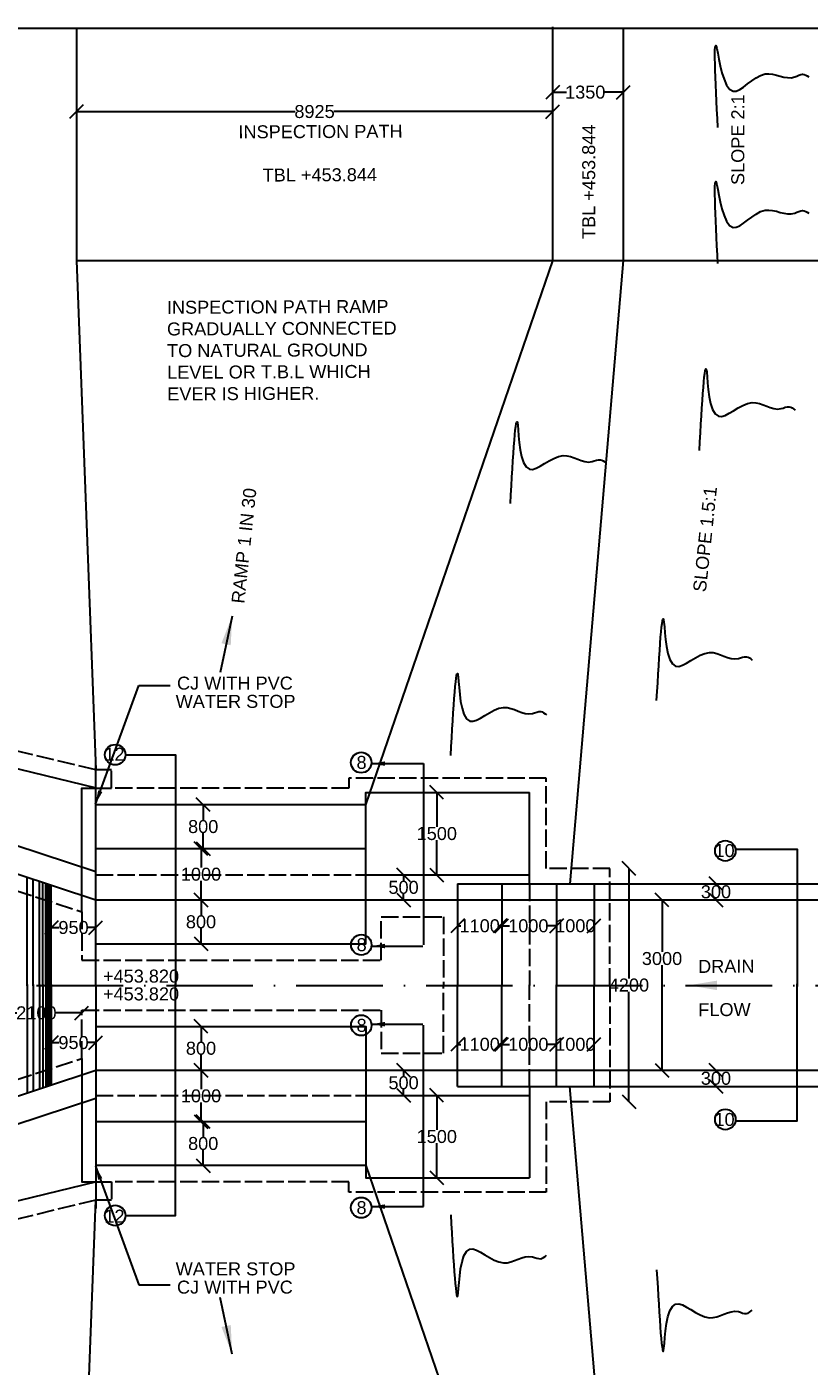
# Model space of a CAD drawing. Header units: millimetres. Extents: x 5124 to 7521686, y 2311 to 91894499.
# Drawn here: x 3762235 to 3767661, y 45937138 to 45946422 of the extents above; entities that cross this region are included whole.
import ezdxf

# ---------------------------------------------------------------- set-up
doc = ezdxf.new("R2010")
doc.units = ezdxf.units.MM
doc.header["$MEASUREMENT"] = 0
doc.linetypes.add('ACAD_ISO02W100', pattern=[15, 12, -3])
doc.linetypes.add('ACAD_ISO10W100', pattern=[18, 12, -3, 0, -3])
for name, color, linetype in [('DIMENSION', 7, 'Continuous'), ('DRAWING', 7, 'Continuous'), ('TEXT', 7, 'Continuous')]:
    doc.layers.add(name, color=color, linetype=linetype)
doc.styles.get("Standard").update_dxf_attribs({"font": 'arial.ttf', "height": 90})
doc.dimstyles.get("Standard").update_dxf_attribs({"dimtxt": 200, "dimasz": 110, "dimexe": 0.18, "dimexo": 0.0625, "dimgap": 0.09, "dimtad": 0, "dimtih": 1, "dimtoh": 1, "dimdec": 0, "dimzin": 0, "dimdsep": 46, "dimtxsty": 'Standard', "dimblk": 'OBLIQUE', "dimcen": 0.09, "dimse1": 1, "dimse2": 1, "dimadec": 0, "dimazin": 0, "dimtfac": 1, "dimtdec": 0, "dimtofl": 0, "dimtmove": 0, "dimatfit": 3, "dimfxl": 1, "dimtolj": 1, "dimtzin": 0, "dimarcsym": 0})

# ---------------------------------------------------------------- blocks, each defined once
blk = doc.blocks.new('_Oblique')
at = {"color": 0, "linetype": 'ByBlock', "lineweight": -2}
blk.add_line((-0.5, -0.5), (0.5, 0.5), dxfattribs=at)
blk = doc.blocks.new('*D152')
at = {"layer": 'Defpoints', "color": 0, "linetype": 'Continuous', "transparency": 16777216}
for p in [(3762404, 45940178), (3762713.5, 45940178), (3762713.5, 45940178)]:
    blk.add_point(p, dxfattribs=at)
at = {"layer": 'DIMENSION', "color": 0, "linetype": 'Continuous', "lineweight": -2, "transparency": 16777216}
for p, q in [((3762404, 45940178), (3762459.4, 45940178)), ((3762713.5, 45940178), (3762658.1, 45940178))]:
    blk.add_line(p, q, dxfattribs=at)
at = {"layer": 'DIMENSION', "color": 0, "linetype": 'Continuous', "lineweight": -2, "transparency": 16777216, "xscale": 95, "yscale": 95, "zscale": 95, "rotation": 180}
blk.add_blockref('_Oblique', (3762404, 45940178), dxfattribs=at)
at = {"layer": 'DIMENSION', "color": 0, "linetype": 'Continuous', "lineweight": -2, "transparency": 16777216, "xscale": 95, "yscale": 95, "zscale": 95}
blk.add_blockref('_Oblique', (3762713.5, 45940178), dxfattribs=at)
at = {"layer": 'DIMENSION', "color": 0, "linetype": 'Continuous', "transparency": 16777216, "insert": (3762558.8, 45940178), "char_height": 90, "attachment_point": 5}
blk.add_mtext('\\A1;950', dxfattribs=at)
blk = doc.blocks.new('*D153')
at = {"layer": 'Defpoints', "color": 0, "linetype": 'Continuous', "transparency": 16777216}
for p in [(3763458, 45941030), (3763458, 45940725.5), (3763458, 45940725.5)]:
    blk.add_point(p, dxfattribs=at)
at = {"layer": 'DIMENSION', "color": 0, "linetype": 'Continuous', "lineweight": -2, "transparency": 16777216}
for p, q in [((3763458, 45941030), (3763458, 45940923.8)), ((3763458, 45940725.5), (3763458, 45940831.7))]:
    blk.add_line(p, q, dxfattribs=at)
at = {"layer": 'DIMENSION', "color": 0, "linetype": 'Continuous', "lineweight": -2, "transparency": 16777216, "xscale": 95, "yscale": 95, "zscale": 95}
for p, rotation in [((3763458, 45941030), 90), ((3763458, 45940725.5), 270)]:
    blk.add_blockref('_Oblique', p, dxfattribs=dict(at, rotation=rotation))
at = {"layer": 'DIMENSION', "color": 0, "linetype": 'Continuous', "transparency": 16777216, "insert": (3763458, 45940877.8), "char_height": 90, "attachment_point": 5}
blk.add_mtext('\\A1;800', dxfattribs=at)
blk = doc.blocks.new('*D154')
at = {"layer": 'Defpoints', "color": 0, "linetype": 'Continuous', "transparency": 16777216}
for p in [(3763458, 45940725.5), (3763443, 45940369.5), (3763458, 45940369.5)]:
    blk.add_point(p, dxfattribs=at)
at = {"layer": 'DIMENSION', "color": 0, "linetype": 'Continuous', "lineweight": -2, "transparency": 16777216}
for p, q in [((3763443, 45940725.5), (3763443, 45940593.5)), ((3763443, 45940369.5), (3763443, 45940501.5))]:
    blk.add_line(p, q, dxfattribs=at)
at = {"layer": 'DIMENSION', "color": 0, "linetype": 'Continuous', "lineweight": -2, "transparency": 16777216, "xscale": 95, "yscale": 95, "zscale": 95}
for p, rotation in [((3763443, 45940725.5), 90), ((3763443, 45940369.5), 270)]:
    blk.add_blockref('_Oblique', p, dxfattribs=dict(at, rotation=rotation))
at = {"layer": 'DIMENSION', "color": 0, "linetype": 'Continuous', "transparency": 16777216, "insert": (3763443, 45940547.5), "char_height": 90, "attachment_point": 5}
blk.add_mtext('\\A1;1000', dxfattribs=at)
blk = doc.blocks.new('*D155')
at = {"layer": 'Defpoints', "color": 0, "linetype": 'Continuous', "transparency": 16777216}
for p in [(3763443, 45940369.5), (3763443, 45940065.5), (3763443, 45940065.5)]:
    blk.add_point(p, dxfattribs=at)
at = {"layer": 'DIMENSION', "color": 0, "linetype": 'Continuous', "lineweight": -2, "transparency": 16777216}
for p, q in [((3763443, 45940369.5), (3763443, 45940263.5)), ((3763443, 45940065.5), (3763443, 45940171.5))]:
    blk.add_line(p, q, dxfattribs=at)
at = {"layer": 'DIMENSION', "color": 0, "linetype": 'Continuous', "lineweight": -2, "transparency": 16777216, "xscale": 95, "yscale": 95, "zscale": 95}
for p, rotation in [((3763443, 45940369.5), 90), ((3763443, 45940065.5), 270)]:
    blk.add_blockref('_Oblique', p, dxfattribs=dict(at, rotation=rotation))
at = {"layer": 'DIMENSION', "color": 0, "linetype": 'Continuous', "transparency": 16777216, "insert": (3763443, 45940217.5), "char_height": 90, "attachment_point": 5}
blk.add_mtext('\\A1;800', dxfattribs=at)
blk = doc.blocks.new('*D156')
at = {"layer": 'Defpoints', "color": 0, "linetype": 'Continuous', "transparency": 16777216}
for p in [(3764847.5, 45940543.5), (3764847.5, 45940543.5), (3764847.5, 45940369.5)]:
    blk.add_point(p, dxfattribs=at)
at = {"layer": 'DIMENSION', "color": 0, "linetype": 'Continuous', "lineweight": -2, "transparency": 16777216}
for p, q in [((3764847.5, 45940543.5), (3764847.5, 45940502.5)), ((3764847.5, 45940369.5), (3764847.5, 45940410.5))]:
    blk.add_line(p, q, dxfattribs=at)
at = {"layer": 'DIMENSION', "color": 0, "linetype": 'Continuous', "lineweight": -2, "transparency": 16777216, "xscale": 95, "yscale": 95, "zscale": 95}
for p, rotation in [((3764847.5, 45940543.5), 90), ((3764847.5, 45940369.5), 270)]:
    blk.add_blockref('_Oblique', p, dxfattribs=dict(at, rotation=rotation))
at = {"layer": 'DIMENSION', "color": 0, "linetype": 'Continuous', "transparency": 16777216, "insert": (3764847.5, 45940456.5), "char_height": 90, "attachment_point": 5}
blk.add_mtext('\\A1;500', dxfattribs=at)
blk = doc.blocks.new('*D157')
at = {"layer": 'Defpoints', "color": 0, "linetype": 'Continuous', "transparency": 16777216}
for p in [(3765078, 45941115), (3765078, 45941115), (3765078, 45940543.5)]:
    blk.add_point(p, dxfattribs=at)
at = {"layer": 'DIMENSION', "color": 0, "linetype": 'Continuous', "lineweight": -2, "transparency": 16777216}
for p, q in [((3765078, 45941115), (3765078, 45940875.3)), ((3765078, 45940543.5), (3765078, 45940783.2))]:
    blk.add_line(p, q, dxfattribs=at)
at = {"layer": 'DIMENSION', "color": 0, "linetype": 'Continuous', "lineweight": -2, "transparency": 16777216, "xscale": 95, "yscale": 95, "zscale": 95}
for p, rotation in [((3765078, 45941115), 90), ((3765078, 45940543.5), 270)]:
    blk.add_blockref('_Oblique', p, dxfattribs=dict(at, rotation=rotation))
at = {"layer": 'DIMENSION', "color": 0, "linetype": 'Continuous', "transparency": 16777216, "insert": (3765078, 45940829.2), "char_height": 90, "attachment_point": 5}
blk.add_mtext('\\A1;1500', dxfattribs=at)
blk = doc.blocks.new('*D158')
at = {"layer": 'Defpoints', "color": 0, "linetype": 'Continuous', "transparency": 16777216}
for p in [(3765222.5, 45940190), (3765528.5, 45940190), (3765528.5, 45940190)]:
    blk.add_point(p, dxfattribs=at)
at = {"layer": 'DIMENSION', "color": 0, "linetype": 'Continuous', "lineweight": -2, "transparency": 16777216}
for p, q in [((3765222.5, 45940190), (3765245.4, 45940190)), ((3765528.5, 45940190), (3765505.6, 45940190))]:
    blk.add_line(p, q, dxfattribs=at)
at = {"layer": 'DIMENSION', "color": 0, "linetype": 'Continuous', "lineweight": -2, "transparency": 16777216, "xscale": 95, "yscale": 95, "zscale": 95, "rotation": 180}
blk.add_blockref('_Oblique', (3765222.5, 45940190), dxfattribs=at)
at = {"layer": 'DIMENSION', "color": 0, "linetype": 'Continuous', "lineweight": -2, "transparency": 16777216, "xscale": 95, "yscale": 95, "zscale": 95}
blk.add_blockref('_Oblique', (3765528.5, 45940190), dxfattribs=at)
at = {"layer": 'DIMENSION', "color": 0, "linetype": 'Continuous', "transparency": 16777216, "insert": (3765375.5, 45940190), "char_height": 90, "attachment_point": 5}
blk.add_mtext('\\A1;1100', dxfattribs=at)
blk = doc.blocks.new('*D159')
at = {"layer": 'Defpoints', "color": 0, "linetype": 'Continuous', "transparency": 16777216}
for p in [(3765517, 45940190), (3765908.5, 45940190), (3765908.5, 45940190)]:
    blk.add_point(p, dxfattribs=at)
at = {"layer": 'DIMENSION', "color": 0, "linetype": 'Continuous', "lineweight": -2, "transparency": 16777216}
for p, q in [((3765517, 45940190), (3765582.7, 45940190)), ((3765908.5, 45940190), (3765842.9, 45940190))]:
    blk.add_line(p, q, dxfattribs=at)
at = {"layer": 'DIMENSION', "color": 0, "linetype": 'Continuous', "lineweight": -2, "transparency": 16777216, "xscale": 95, "yscale": 95, "zscale": 95, "rotation": 180}
blk.add_blockref('_Oblique', (3765517, 45940190), dxfattribs=at)
at = {"layer": 'DIMENSION', "color": 0, "linetype": 'Continuous', "lineweight": -2, "transparency": 16777216, "xscale": 95, "yscale": 95, "zscale": 95}
blk.add_blockref('_Oblique', (3765908.5, 45940190), dxfattribs=at)
at = {"layer": 'DIMENSION', "color": 0, "linetype": 'Continuous', "transparency": 16777216, "insert": (3765712.8, 45940190), "char_height": 90, "attachment_point": 5}
blk.add_mtext('\\A1;1000', dxfattribs=at)
blk = doc.blocks.new('*D160')
at = {"layer": 'Defpoints', "color": 0, "linetype": 'Continuous', "transparency": 16777216}
for p in [(3765908.5, 45940190), (3766169, 45940190), (3766169, 45940190)]:
    blk.add_point(p, dxfattribs=at)
at = {"layer": 'DIMENSION', "color": 0, "linetype": 'Continuous', "lineweight": -2, "transparency": 16777216}
for p, q in [((3765908.5, 45940190), (3765908.7, 45940190)), ((3766169, 45940190), (3766168.8, 45940190))]:
    blk.add_line(p, q, dxfattribs=at)
at = {"layer": 'DIMENSION', "color": 0, "linetype": 'Continuous', "lineweight": -2, "transparency": 16777216, "xscale": 95, "yscale": 95, "zscale": 95, "rotation": 180}
blk.add_blockref('_Oblique', (3765908.5, 45940190), dxfattribs=at)
at = {"layer": 'DIMENSION', "color": 0, "linetype": 'Continuous', "lineweight": -2, "transparency": 16777216, "xscale": 95, "yscale": 95, "zscale": 95}
blk.add_blockref('_Oblique', (3766169, 45940190), dxfattribs=at)
at = {"layer": 'DIMENSION', "color": 0, "linetype": 'Continuous', "transparency": 16777216, "insert": (3766038.8, 45940190), "char_height": 90, "attachment_point": 5}
blk.add_mtext('\\A1;1000', dxfattribs=at)
blk = doc.blocks.new('*D161')
at = {"layer": 'Defpoints', "color": 0, "linetype": 'Continuous', "transparency": 16777216}
for p in [(3767014, 45940481.5), (3767014, 45940481.5), (3767014, 45940369.5)]:
    blk.add_point(p, dxfattribs=at)
at = {"layer": 'DIMENSION', "color": 0, "linetype": 'Continuous', "lineweight": -2, "transparency": 16777216}
for p, q in [((3767014, 45940481.5), (3767014, 45940471.5)), ((3767014, 45940369.5), (3767014, 45940379.5))]:
    blk.add_line(p, q, dxfattribs=at)
at = {"layer": 'DIMENSION', "color": 0, "linetype": 'Continuous', "lineweight": -2, "transparency": 16777216, "xscale": 95, "yscale": 95, "zscale": 95}
for p, rotation in [((3767014, 45940481.5), 90), ((3767014, 45940369.5), 270)]:
    blk.add_blockref('_Oblique', p, dxfattribs=dict(at, rotation=rotation))
at = {"layer": 'DIMENSION', "color": 0, "linetype": 'Continuous', "transparency": 16777216, "insert": (3767014, 45940425.5), "char_height": 90, "attachment_point": 5}
blk.add_mtext('\\A1;300', dxfattribs=at)
blk = doc.blocks.new('*D162')
at = {"layer": 'Defpoints', "color": 0, "linetype": 'Continuous', "transparency": 16777216}
for p in [(3762578.5, 45945834), (3765882, 45945834), (3765882, 45945834)]:
    blk.add_point(p, dxfattribs=at)
at = {"layer": 'DIMENSION', "color": 0, "linetype": 'Continuous', "lineweight": -2, "transparency": 16777216}
for p, q in [((3762578.5, 45945834), (3764095.4, 45945834)), ((3765882, 45945834), (3764365.1, 45945834))]:
    blk.add_line(p, q, dxfattribs=at)
at = {"layer": 'DIMENSION', "color": 0, "linetype": 'Continuous', "lineweight": -2, "transparency": 16777216, "xscale": 95, "yscale": 95, "zscale": 95, "rotation": 180}
blk.add_blockref('_Oblique', (3762578.5, 45945834), dxfattribs=at)
at = {"layer": 'DIMENSION', "color": 0, "linetype": 'Continuous', "lineweight": -2, "transparency": 16777216, "xscale": 95, "yscale": 95, "zscale": 95}
blk.add_blockref('_Oblique', (3765882, 45945834), dxfattribs=at)
at = {"layer": 'DIMENSION', "color": 0, "linetype": 'Continuous', "transparency": 16777216, "insert": (3764230.2, 45945834), "char_height": 90, "attachment_point": 5}
blk.add_mtext('\\A1;8925', dxfattribs=at)
blk = doc.blocks.new('*D163')
at = {"layer": 'Defpoints', "color": 0, "linetype": 'Continuous', "transparency": 16777216}
for p in [(3766371.5, 45945968.5), (3765882, 45945834), (3766371.5, 45945834)]:
    blk.add_point(p, dxfattribs=at)
at = {"layer": 'DIMENSION', "color": 0, "linetype": 'Continuous', "lineweight": -2, "transparency": 16777216}
for p, q in [((3765882, 45945968.5), (3765977.4, 45945968.5)), ((3766371.5, 45945968.5), (3766237.6, 45945968.5))]:
    blk.add_line(p, q, dxfattribs=at)
at = {"layer": 'DIMENSION', "color": 0, "linetype": 'Continuous', "lineweight": -2, "transparency": 16777216, "xscale": 95, "yscale": 95, "zscale": 95, "rotation": 180}
blk.add_blockref('_Oblique', (3765882, 45945968.5), dxfattribs=at)
at = {"layer": 'DIMENSION', "color": 0, "linetype": 'Continuous', "lineweight": -2, "transparency": 16777216, "xscale": 95, "yscale": 95, "zscale": 95}
blk.add_blockref('_Oblique', (3766371.5, 45945968.5), dxfattribs=at)
at = {"layer": 'DIMENSION', "color": 0, "linetype": 'Continuous', "transparency": 16777216, "insert": (3766107.5, 45945968.5), "char_height": 90, "attachment_point": 5}
blk.add_mtext('\\A1;1350', dxfattribs=at)
blk = doc.blocks.new('*D200')
at = {"layer": 'Defpoints', "color": 0, "linetype": 'Continuous', "transparency": 16777216}
for p in [(3762404, 45939380.5), (3762713.5, 45939380.5), (3762713.5, 45939380.5)]:
    blk.add_point(p, dxfattribs=at)
at = {"layer": 'DIMENSION', "color": 0, "linetype": 'Continuous', "lineweight": -2, "transparency": 16777216}
for p, q in [((3762404, 45939380.5), (3762459.4, 45939380.5)), ((3762713.5, 45939380.5), (3762658.1, 45939380.5))]:
    blk.add_line(p, q, dxfattribs=at)
at = {"layer": 'DIMENSION', "color": 0, "linetype": 'Continuous', "lineweight": -2, "transparency": 16777216, "xscale": 95, "yscale": 95, "zscale": 95, "rotation": 180}
blk.add_blockref('_Oblique', (3762404, 45939380.5), dxfattribs=at)
at = {"layer": 'DIMENSION', "color": 0, "linetype": 'Continuous', "lineweight": -2, "transparency": 16777216, "xscale": 95, "yscale": 95, "zscale": 95}
blk.add_blockref('_Oblique', (3762713.5, 45939380.5), dxfattribs=at)
at = {"layer": 'DIMENSION', "color": 0, "linetype": 'Continuous', "transparency": 16777216, "insert": (3762558.8, 45939380.5), "char_height": 90, "attachment_point": 5}
blk.add_mtext('\\A1;950', dxfattribs=at)
blk = doc.blocks.new('*D201')
at = {"layer": 'Defpoints', "color": 0, "linetype": 'Continuous', "transparency": 16777216}
for p in [(3763458, 45938833), (3763458, 45938833), (3763458, 45938528.5)]:
    blk.add_point(p, dxfattribs=at)
at = {"layer": 'DIMENSION', "color": 0, "linetype": 'Continuous', "lineweight": -2, "transparency": 16777216}
for p, q in [((3763458, 45938833), (3763458, 45938726.8)), ((3763458, 45938528.5), (3763458, 45938634.7))]:
    blk.add_line(p, q, dxfattribs=at)
at = {"layer": 'DIMENSION', "color": 0, "linetype": 'Continuous', "lineweight": -2, "transparency": 16777216, "xscale": 95, "yscale": 95, "zscale": 95}
for p, rotation in [((3763458, 45938833), 90), ((3763458, 45938528.5), 270)]:
    blk.add_blockref('_Oblique', p, dxfattribs=dict(at, rotation=rotation))
at = {"layer": 'DIMENSION', "color": 0, "linetype": 'Continuous', "transparency": 16777216, "insert": (3763458, 45938680.8), "char_height": 90, "attachment_point": 5}
blk.add_mtext('\\A1;800', dxfattribs=at)
blk = doc.blocks.new('*D202')
at = {"layer": 'Defpoints', "color": 0, "linetype": 'Continuous', "transparency": 16777216}
for p in [(3763443, 45939189), (3763458, 45939189), (3763458, 45938833)]:
    blk.add_point(p, dxfattribs=at)
at = {"layer": 'DIMENSION', "color": 0, "linetype": 'Continuous', "lineweight": -2, "transparency": 16777216}
for p, q in [((3763443, 45939189), (3763443, 45939057)), ((3763443, 45938833), (3763443, 45938965))]:
    blk.add_line(p, q, dxfattribs=at)
at = {"layer": 'DIMENSION', "color": 0, "linetype": 'Continuous', "lineweight": -2, "transparency": 16777216, "xscale": 95, "yscale": 95, "zscale": 95}
for p, rotation in [((3763443, 45939189), 90), ((3763443, 45938833), 270)]:
    blk.add_blockref('_Oblique', p, dxfattribs=dict(at, rotation=rotation))
at = {"layer": 'DIMENSION', "color": 0, "linetype": 'Continuous', "transparency": 16777216, "insert": (3763443, 45939011), "char_height": 90, "attachment_point": 5}
blk.add_mtext('\\A1;1000', dxfattribs=at)
blk = doc.blocks.new('*D203')
at = {"layer": 'Defpoints', "color": 0, "linetype": 'Continuous', "transparency": 16777216}
for p in [(3763443, 45939493), (3763443, 45939493), (3763443, 45939189)]:
    blk.add_point(p, dxfattribs=at)
at = {"layer": 'DIMENSION', "color": 0, "linetype": 'Continuous', "lineweight": -2, "transparency": 16777216}
for p, q in [((3763443, 45939493), (3763443, 45939387)), ((3763443, 45939189), (3763443, 45939295))]:
    blk.add_line(p, q, dxfattribs=at)
at = {"layer": 'DIMENSION', "color": 0, "linetype": 'Continuous', "lineweight": -2, "transparency": 16777216, "xscale": 95, "yscale": 95, "zscale": 95}
for p, rotation in [((3763443, 45939493), 90), ((3763443, 45939189), 270)]:
    blk.add_blockref('_Oblique', p, dxfattribs=dict(at, rotation=rotation))
at = {"layer": 'DIMENSION', "color": 0, "linetype": 'Continuous', "transparency": 16777216, "insert": (3763443, 45939341), "char_height": 90, "attachment_point": 5}
blk.add_mtext('\\A1;800', dxfattribs=at)
blk = doc.blocks.new('*D204')
at = {"layer": 'Defpoints', "color": 0, "linetype": 'Continuous', "transparency": 16777216}
for p in [(3764847.5, 45939189), (3764847.5, 45939015), (3764847.5, 45939015)]:
    blk.add_point(p, dxfattribs=at)
at = {"layer": 'DIMENSION', "color": 0, "linetype": 'Continuous', "lineweight": -2, "transparency": 16777216}
for p, q in [((3764847.5, 45939189), (3764847.5, 45939148)), ((3764847.5, 45939015), (3764847.5, 45939056))]:
    blk.add_line(p, q, dxfattribs=at)
at = {"layer": 'DIMENSION', "color": 0, "linetype": 'Continuous', "lineweight": -2, "transparency": 16777216, "xscale": 95, "yscale": 95, "zscale": 95}
for p, rotation in [((3764847.5, 45939189), 90), ((3764847.5, 45939015), 270)]:
    blk.add_blockref('_Oblique', p, dxfattribs=dict(at, rotation=rotation))
at = {"layer": 'DIMENSION', "color": 0, "linetype": 'Continuous', "transparency": 16777216, "insert": (3764847.5, 45939102), "char_height": 90, "attachment_point": 5}
blk.add_mtext('\\A1;500', dxfattribs=at)
blk = doc.blocks.new('*D205')
at = {"layer": 'Defpoints', "color": 0, "linetype": 'Continuous', "transparency": 16777216}
for p in [(3765078, 45939015), (3765078, 45938443.5), (3765078, 45938443.5)]:
    blk.add_point(p, dxfattribs=at)
at = {"layer": 'DIMENSION', "color": 0, "linetype": 'Continuous', "lineweight": -2, "transparency": 16777216}
for p, q in [((3765078, 45939015), (3765078, 45938775.3)), ((3765078, 45938443.5), (3765078, 45938683.2))]:
    blk.add_line(p, q, dxfattribs=at)
at = {"layer": 'DIMENSION', "color": 0, "linetype": 'Continuous', "lineweight": -2, "transparency": 16777216, "xscale": 95, "yscale": 95, "zscale": 95}
for p, rotation in [((3765078, 45939015), 90), ((3765078, 45938443.5), 270)]:
    blk.add_blockref('_Oblique', p, dxfattribs=dict(at, rotation=rotation))
at = {"layer": 'DIMENSION', "color": 0, "linetype": 'Continuous', "transparency": 16777216, "insert": (3765078, 45938729.2), "char_height": 90, "attachment_point": 5}
blk.add_mtext('\\A1;1500', dxfattribs=at)
blk = doc.blocks.new('*D206')
at = {"layer": 'Defpoints', "color": 0, "linetype": 'Continuous', "transparency": 16777216}
for p in [(3765222.5, 45939368.5), (3765528.5, 45939368.5), (3765528.5, 45939368.5)]:
    blk.add_point(p, dxfattribs=at)
at = {"layer": 'DIMENSION', "color": 0, "linetype": 'Continuous', "lineweight": -2, "transparency": 16777216}
for p, q in [((3765222.5, 45939368.5), (3765245.4, 45939368.5)), ((3765528.5, 45939368.5), (3765505.6, 45939368.5))]:
    blk.add_line(p, q, dxfattribs=at)
at = {"layer": 'DIMENSION', "color": 0, "linetype": 'Continuous', "lineweight": -2, "transparency": 16777216, "xscale": 95, "yscale": 95, "zscale": 95, "rotation": 180}
blk.add_blockref('_Oblique', (3765222.5, 45939368.5), dxfattribs=at)
at = {"layer": 'DIMENSION', "color": 0, "linetype": 'Continuous', "lineweight": -2, "transparency": 16777216, "xscale": 95, "yscale": 95, "zscale": 95}
blk.add_blockref('_Oblique', (3765528.5, 45939368.5), dxfattribs=at)
at = {"layer": 'DIMENSION', "color": 0, "linetype": 'Continuous', "transparency": 16777216, "insert": (3765375.5, 45939368.5), "char_height": 90, "attachment_point": 5}
blk.add_mtext('\\A1;1100', dxfattribs=at)
blk = doc.blocks.new('*D207')
at = {"layer": 'Defpoints', "color": 0, "linetype": 'Continuous', "transparency": 16777216}
for p in [(3765908.5, 45940190), (3765517, 45939368.5), (3765908.5, 45939368.5)]:
    blk.add_point(p, dxfattribs=at)
at = {"layer": 'DIMENSION', "color": 0, "linetype": 'Continuous', "lineweight": -2, "transparency": 16777216}
for p, q in [((3765517, 45939368.5), (3765582.7, 45939368.5)), ((3765908.5, 45939368.5), (3765842.9, 45939368.5))]:
    blk.add_line(p, q, dxfattribs=at)
at = {"layer": 'DIMENSION', "color": 0, "linetype": 'Continuous', "lineweight": -2, "transparency": 16777216, "xscale": 95, "yscale": 95, "zscale": 95, "rotation": 180}
blk.add_blockref('_Oblique', (3765517, 45939368.5), dxfattribs=at)
at = {"layer": 'DIMENSION', "color": 0, "linetype": 'Continuous', "lineweight": -2, "transparency": 16777216, "xscale": 95, "yscale": 95, "zscale": 95}
blk.add_blockref('_Oblique', (3765908.5, 45939368.5), dxfattribs=at)
at = {"layer": 'DIMENSION', "color": 0, "linetype": 'Continuous', "transparency": 16777216, "insert": (3765712.8, 45939368.5), "char_height": 90, "attachment_point": 5}
blk.add_mtext('\\A1;1000', dxfattribs=at)
blk = doc.blocks.new('*D208')
at = {"layer": 'Defpoints', "color": 0, "linetype": 'Continuous', "transparency": 16777216}
for p in [(3766169, 45940190), (3765908.5, 45939368.5), (3766169, 45939368.5)]:
    blk.add_point(p, dxfattribs=at)
at = {"layer": 'DIMENSION', "color": 0, "linetype": 'Continuous', "lineweight": -2, "transparency": 16777216}
for p, q in [((3765908.5, 45939368.5), (3765908.7, 45939368.5)), ((3766169, 45939368.5), (3766168.8, 45939368.5))]:
    blk.add_line(p, q, dxfattribs=at)
at = {"layer": 'DIMENSION', "color": 0, "linetype": 'Continuous', "lineweight": -2, "transparency": 16777216, "xscale": 95, "yscale": 95, "zscale": 95, "rotation": 180}
blk.add_blockref('_Oblique', (3765908.5, 45939368.5), dxfattribs=at)
at = {"layer": 'DIMENSION', "color": 0, "linetype": 'Continuous', "lineweight": -2, "transparency": 16777216, "xscale": 95, "yscale": 95, "zscale": 95}
blk.add_blockref('_Oblique', (3766169, 45939368.5), dxfattribs=at)
at = {"layer": 'DIMENSION', "color": 0, "linetype": 'Continuous', "transparency": 16777216, "insert": (3766038.8, 45939368.5), "char_height": 90, "attachment_point": 5}
blk.add_mtext('\\A1;1000', dxfattribs=at)
blk = doc.blocks.new('*D209')
at = {"layer": 'Defpoints', "color": 0, "linetype": 'Continuous', "transparency": 16777216}
for p in [(3767014, 45939189), (3767014, 45939077), (3767014, 45939077)]:
    blk.add_point(p, dxfattribs=at)
at = {"layer": 'DIMENSION', "color": 0, "linetype": 'Continuous', "lineweight": -2, "transparency": 16777216}
for p, q in [((3767014, 45939189), (3767014, 45939179)), ((3767014, 45939077), (3767014, 45939087))]:
    blk.add_line(p, q, dxfattribs=at)
at = {"layer": 'DIMENSION', "color": 0, "linetype": 'Continuous', "lineweight": -2, "transparency": 16777216, "xscale": 95, "yscale": 95, "zscale": 95}
for p, rotation in [((3767014, 45939189), 90), ((3767014, 45939077), 270)]:
    blk.add_blockref('_Oblique', p, dxfattribs=dict(at, rotation=rotation))
at = {"layer": 'DIMENSION', "color": 0, "linetype": 'Continuous', "transparency": 16777216, "insert": (3767014, 45939133), "char_height": 90, "attachment_point": 5}
blk.add_mtext('\\A1;300', dxfattribs=at)
blk = doc.blocks.new('*D211')
at = {"layer": 'Defpoints', "color": 0, "linetype": 'Continuous', "transparency": 16777216}
for p in [(3766371.5, 45945834), (3765882, 45933724.5), (3766371.5, 45933724.5)]:
    blk.add_point(p, dxfattribs=at)
at = {"layer": 'DIMENSION', "color": 0, "linetype": 'Continuous', "lineweight": -2, "transparency": 16777216}
for p, q in [((3765882, 45933724.5), (3765996.7, 45933724.5)), ((3766371.5, 45933724.5), (3766256.8, 45933724.5))]:
    blk.add_line(p, q, dxfattribs=at)
at = {"layer": 'DIMENSION', "color": 0, "linetype": 'Continuous', "lineweight": -2, "transparency": 16777216, "xscale": 95, "yscale": 95, "zscale": 95, "rotation": 180}
blk.add_blockref('_Oblique', (3765882, 45933724.5), dxfattribs=at)
at = {"layer": 'DIMENSION', "color": 0, "linetype": 'Continuous', "lineweight": -2, "transparency": 16777216, "xscale": 95, "yscale": 95, "zscale": 95}
blk.add_blockref('_Oblique', (3766371.5, 45933724.5), dxfattribs=at)
at = {"layer": 'DIMENSION', "color": 0, "linetype": 'Continuous', "transparency": 16777216, "insert": (3766126.8, 45933724.5), "char_height": 90, "attachment_point": 5}
blk.add_mtext('\\A1;1350', dxfattribs=at)
blk = doc.blocks.new('*D239')
at = {"layer": 'Defpoints', "color": 0, "linetype": 'Continuous', "transparency": 16777216}
for p in [(3761987, 45939586.5), (3761987, 45939586.5), (3762616, 45939605.5)]:
    blk.add_point(p, dxfattribs=at)
at = {"layer": 'DIMENSION', "color": 0, "linetype": 'Continuous', "lineweight": -2, "transparency": 16777216}
for p, q in [((3761987, 45939586.5), (3762166.41, 45939586.5)), ((3762616, 45939586.5), (3762436.59, 45939586.5))]:
    blk.add_line(p, q, dxfattribs=at)
at = {"layer": 'DIMENSION', "color": 0, "linetype": 'Continuous', "lineweight": -2, "transparency": 16777216, "xscale": 95, "yscale": 95, "zscale": 95, "rotation": 180}
blk.add_blockref('_Oblique', (3761987, 45939586.5), dxfattribs=at)
at = {"layer": 'DIMENSION', "color": 0, "linetype": 'Continuous', "lineweight": -2, "transparency": 16777216, "xscale": 95, "yscale": 95, "zscale": 95}
blk.add_blockref('_Oblique', (3762616, 45939586.5), dxfattribs=at)
at = {"layer": 'DIMENSION', "color": 0, "linetype": 'Continuous', "transparency": 16777216, "insert": (3762301.5, 45939586.5), "char_height": 90, "attachment_point": 5}
blk.add_mtext('\\A1;2100', dxfattribs=at)
blk = doc.blocks.new('*D240')
at = {"layer": 'Defpoints', "color": 0, "linetype": 'Continuous', "transparency": 16777216}
for p in [(3766279, 45940587.5), (3766279, 45938971), (3766410.5, 45938971)]:
    blk.add_point(p, dxfattribs=at)
at = {"layer": 'DIMENSION', "color": 0, "linetype": 'Continuous', "lineweight": -2, "transparency": 16777216}
for p, q in [((3766410.5, 45940587.5), (3766410.5, 45939825.3)), ((3766410.5, 45938971), (3766410.5, 45939733.2))]:
    blk.add_line(p, q, dxfattribs=at)
at = {"layer": 'DIMENSION', "color": 0, "linetype": 'Continuous', "lineweight": -2, "transparency": 16777216, "xscale": 95, "yscale": 95, "zscale": 95}
for p, rotation in [((3766410.5, 45940587.5), 90), ((3766410.5, 45938971), 270)]:
    blk.add_blockref('_Oblique', p, dxfattribs=dict(at, rotation=rotation))
at = {"layer": 'DIMENSION', "color": 0, "linetype": 'Continuous', "transparency": 16777216, "insert": (3766410.5, 45939779.2), "char_height": 90, "attachment_point": 5}
blk.add_mtext('\\A1;4200', dxfattribs=at)
blk = doc.blocks.new('*D241')
at = {"layer": 'Defpoints', "color": 0, "linetype": 'Continuous', "transparency": 16777216}
for p in [(3766640, 45940369.5), (3766640, 45939189), (3766640, 45939189)]:
    blk.add_point(p, dxfattribs=at)
at = {"layer": 'DIMENSION', "color": 0, "linetype": 'Continuous', "lineweight": -2, "transparency": 16777216}
for p, q in [((3766640, 45940369.5), (3766640, 45940009)), ((3766640, 45939189), (3766640, 45939917))]:
    blk.add_line(p, q, dxfattribs=at)
at = {"layer": 'DIMENSION', "color": 0, "linetype": 'Continuous', "lineweight": -2, "transparency": 16777216, "xscale": 95, "yscale": 95, "zscale": 95}
for p, rotation in [((3766640, 45940369.5), 90), ((3766640, 45939189), 270)]:
    blk.add_blockref('_Oblique', p, dxfattribs=dict(at, rotation=rotation))
at = {"layer": 'DIMENSION', "color": 0, "linetype": 'Continuous', "transparency": 16777216, "insert": (3766640, 45939963), "char_height": 90, "attachment_point": 5}
blk.add_mtext('\\A1;3000', dxfattribs=at)

msp = doc.modelspace()

# ---------------------------------------------------------------- linework, layer by layer
at = {"layer": 'DIMENSION', "linetype": 'Continuous'}
for points in [[(3762919, 45941376.3), (3763265.5, 45941376.3), (3763265.5, 45939767)], [(3767148.5, 45940720.5), (3767578, 45940720.5), (3767578, 45939770)], [(3762919, 45938182.2), (3763265.5, 45938182.2), (3763265.5, 45939791.5)], [(3767148.5, 45938838), (3767578, 45938838), (3767578, 45939788.5)]]:
    msp.add_lwpolyline(points, dxfattribs=at)
for centre in [(3762848, 45941376.3), (3764554, 45941321.8), (3767079, 45940710.3), (3764554.5, 45940058.3), (3764554.5, 45939500.2), (3767079, 45938848.2), (3764554, 45938236.7), (3762848, 45938182.2)]:
    msp.add_circle(centre, 71, dxfattribs=at)
at = {"layer": 'DRAWING', "linetype": 'Continuous'}
for points in [[(3759993, 45946412.5), (3770085, 45946412.5), (3770121.5, 45946412.5)], [(3762578.5, 45946412.5), (3762578.5, 45944802.5), (3762713.5, 45941271)], [(3764587, 45941030), (3765882, 45944799.5), (3765882, 45946422)], [(3766371.5, 45946412.5), (3766371.5, 45944802.5), (3766001.5, 45940481.5)], [(3762578.5, 45944802.5), (3776190, 45944802.5)], [(3762719, 45941143.5), (3759612, 45941899.5), (3759612, 45942921.5), (3759130, 45942921.5), (3759130, 45941553), (3762713.5, 45940369.5)], [(3762713.5, 45940565), (3759307, 45941686), (3759307, 45942921.5)], [(3762713.5, 45939777), (3762713.5, 45941327.5)], [(3762616, 45940287.5), (3762616, 45941143.5), (3762822, 45941143.5)], [(3762713.5, 45940065.5), (3764587, 45940065.5), (3764587, 45941115), (3765721, 45941115)], [(3765721, 45940481.5), (3765721, 45941115)], [(3764587, 45941030), (3762713.5, 45941030)], [(3762713.5, 45940725.5), (3764587, 45940725.5)], [(3762238.5, 45939774.5), (3762238.5, 45940526.4)], [(3762278.5, 45939774.5), (3762278.5, 45940513.2)], [(3764584, 45940543.5), (3765721, 45940543.5)], [(3762322, 45939774.5), (3762322, 45940498.8)], [(3762345.5, 45939774.5), (3762345.5, 45940491)], [(3762366.5, 45939774.5), (3762366.5, 45940484.1)], [(3762371, 45939774.5), (3762371, 45940482.6)], [(3762375, 45939774.5), (3762375, 45940481.3)], [(3762378.5, 45939774.5), (3762378.5, 45940480.1)], [(3762382.5, 45939774.5), (3762382.5, 45940478.8)], [(3762386.5, 45939774.5), (3762386.5, 45940477.5)], [(3762391, 45939774.5), (3762391, 45940476)], [(3762394.5, 45939774.5), (3762394.5, 45940474.9)], [(3762399, 45939774.5), (3762399, 45940473.4)], [(3762404, 45939774.5), (3762404, 45940471.7)], [(3765222.5, 45940481.5), (3765222.5, 45939777)], [(3765222.5, 45940481.5), (3774962, 45940481.5)], [(3765528.5, 45940481.5), (3765528.5, 45939777)], [(3765908.5, 45940481.5), (3765908.5, 45939777)], [(3766169, 45940481.5), (3766169, 45939777)], [(3762713.5, 45940369.5), (3776303.5, 45940369.5)], [(3762238.5, 45939784), (3762238.5, 45939032.1)], [(3762278.5, 45939784), (3762278.5, 45939045.3)], [(3762322, 45939784), (3762322, 45939059.7)], [(3762345.5, 45939784), (3762345.5, 45939067.5)], [(3762366.5, 45939784), (3762366.5, 45939074.4)], [(3762371, 45939784), (3762371, 45939075.9)], [(3762375, 45939784), (3762375, 45939077.2)], [(3762378.5, 45939784), (3762378.5, 45939078.4)], [(3762382.5, 45939784), (3762382.5, 45939079.7)], [(3762386.5, 45939784), (3762386.5, 45939081)], [(3762391, 45939784), (3762391, 45939082.5)], [(3762394.5, 45939784), (3762394.5, 45939083.6)], [(3762399, 45939784), (3762399, 45939085.1)], [(3762404, 45939784), (3762404, 45939086.8)], [(3762713.5, 45939781.5), (3762713.5, 45938231)], [(3765222.5, 45939077), (3765222.5, 45939781.5)], [(3765528.5, 45939077), (3765528.5, 45939781.5)], [(3765908.5, 45939077), (3765908.5, 45939781.5)], [(3766169, 45939077), (3766169, 45939781.5)], [(3762713.5, 45939493), (3764587, 45939493), (3764587, 45938443.5), (3765721, 45938443.5)], [(3762616, 45939271), (3762616, 45938415), (3762822, 45938415)], [(3762719, 45938415), (3759612, 45937659), (3759612, 45936637), (3759130, 45936637), (3759130, 45938005.5), (3762713.5, 45939189)], [(3762713.5, 45939189), (3776303.5, 45939189)], [(3765222.5, 45939077), (3774962, 45939077)], [(3765721, 45939077), (3765721, 45938443.5)], [(3766371.5, 45933146), (3766371.5, 45934756), (3766001.5, 45939077)], [(3762713.5, 45938993.5), (3759307, 45937872.5), (3759307, 45936637)], [(3764584, 45939015), (3765721, 45939015)], [(3762713.5, 45938833), (3764587, 45938833)], [(3764587, 45938528.5), (3762713.5, 45938528.5)], [(3764587, 45938528.5), (3765882, 45934759), (3765882, 45933136.5)], [(3762578.5, 45933146), (3762578.5, 45934756), (3762713.5, 45938287.5)]]:
    msp.add_lwpolyline(points, dxfattribs=at)
at = {"layer": 'DRAWING', "linetype": 'ACAD_ISO02W100', "ltscale": 10}
for points in [[(3766279, 45939777), (3766279, 45940587.5), (3765837.5, 45940587.5), (3765837.5, 45941214.5), (3764468, 45941214.5), (3764468, 45941143.5), (3762822, 45941143.5), (3762822, 45941271), (3762713.5, 45941271), (3759725.5, 45941981.5), (3759725.5, 45943043.5), (3759013, 45943043.5), (3759013, 45941452), (3762616, 45940287.5), (3762616, 45939953), (3764693, 45939953), (3764693, 45940252), (3765123.5, 45940252), (3765123.5, 45939777)], [(3762713.5, 45940543.5), (3764584, 45940543.5)], [(3765721, 45940481.5), (3765721, 45939777)], [(3766279, 45939781.5), (3766279, 45938971), (3765837.5, 45938971), (3765837.5, 45938344), (3764468, 45938344), (3764468, 45938415), (3762822, 45938415), (3762822, 45938287.5), (3762713.5, 45938287.5), (3759725.5, 45937577), (3759725.5, 45936515), (3759013, 45936515), (3759013, 45938106.5), (3762616, 45939271), (3762616, 45939605.5), (3764693, 45939605.5), (3764693, 45939306.5), (3765123.5, 45939306.5), (3765123.5, 45939781.5)], [(3765721, 45939077), (3765721, 45939781.5)], [(3762713.5, 45939015), (3764584, 45939015)]]:
    msp.add_lwpolyline(points, dxfattribs=at)
at = {"layer": 'DRAWING', "linetype": 'ACAD_ISO10W100', "ltscale": 50}
msp.add_lwpolyline([(3755102.5, 45939777), (3782967, 45939777)], dxfattribs=at)
at = {"layer": 'DRAWING', "linetype": 'Continuous'}
for points in [[(3767027, 45945725), (3767020, 45946270.5), (3767132.5, 45945975.5), (3767355.5, 45946095), (3767560, 45946074.5), (3767615, 45946093.5), (3767657, 45946074.5)], [(3767027, 45944780.5), (3767020, 45945326), (3767132.5, 45945031), (3767355.5, 45945150.5), (3767560, 45945130), (3767615, 45945149), (3767657, 45945130)], [(3766899, 45943484.1), (3766949.9, 45944027.3), (3767030.5, 45943722), (3767264.9, 45943817.2), (3767466.1, 45943775.2), (3767522.8, 45943788.2), (3767562.5, 45943764.9)], [(3765588.5, 45943117), (3765639.4, 45943660.2), (3765720, 45943354.9), (3765954.4, 45943450.1), (3766155.6, 45943408), (3766212.3, 45943421.1), (3766252, 45943397.7)], [(3766602.7, 45941751.8), (3766653.6, 45942294.9), (3766734.2, 45941989.7), (3766968.6, 45942084.9), (3767169.8, 45942042.8), (3767226.5, 45942055.9), (3767266.2, 45942032.5)], [(3765175, 45941371.5), (3765225.9, 45941914.7), (3765306.5, 45941609.4), (3765540.9, 45941704.6), (3765742.1, 45941662.5), (3765798.8, 45941675.6), (3765838.5, 45941652.2)], [(3765175, 45938187), (3765225.9, 45937643.8), (3765306.5, 45937949.1), (3765540.9, 45937853.9), (3765742.1, 45937896), (3765798.8, 45937882.9), (3765838.5, 45937906.3)], [(3766602.7, 45937806.7), (3766653.6, 45937263.6), (3766734.2, 45937568.8), (3766968.6, 45937473.6), (3767169.8, 45937515.7), (3767226.5, 45937502.6), (3767266.2, 45937526)]]:
    msp.add_spline(points, degree=3, dxfattribs=at)

# ---------------------------------------------------------------- texts
at = {"layer": 'TEXT', "linetype": 'Continuous'}
for s, p in [('CJ WITH PVC', (3763276.6, 45941827.5)), ('WATER STOP', (3763267.1, 45941701.1)), ('+453.820', (3762763.1, 45939796.6)), ('+453.820', (3762763.1, 45939673.1)), ('WATER STOP', (3763267.1, 45937767.3)), ('CJ WITH PVC', (3763276.6, 45937640.9))]:
    msp.add_text(s, height=90, dxfattribs=at).set_placement(p)
for s, rotation, p in [('12', 0.25076, (3762773.1, 45941334.8)), ('8', 0.25076, (3764521.6, 45941277.8)), ('10', 0.25076, (3767003.6, 45940666.3)), ('8', 0.25076, (3764522.1, 45940014.3)), ('8', 359.74924, (3764521.7, 45939455.4)), ('10', 359.74924, (3767003.2, 45938803.4)), ('8', 359.74924, (3764521.2, 45938191.9)), ('12', 359.74924, (3762772.7, 45938133.3))]:
    msp.add_text(s, height=90, rotation=rotation, dxfattribs=at).set_placement(p)
at = {"layer": 'TEXT', "linetype": 'Continuous', "char_height": 90, "width": 2139.072}
for s, insert, attachment_point, rotation in [(' SLOPE 2:1', (3767211.7, 45945290.2), 7, 90), ('\\pi511.12;INSPECTION PATH\\P\\pi1069.5;\\P\\pi677.34;TBL +453.844', (3763191.4, 45945736.1), 1, 0.25076), ('\\pi677.34;TBL +453.844', (3766086.5, 45944273.5), 1, 90), ('INSPECTION PATH RAMP\\PGRADUALLY CONNECTED \\PTO NATURAL GROUND\\PLEVEL OR T.B.L WHICH \\PEVER IS HIGHER.', (3763206.2, 45944522.2), 1, 0.25076), ('RAMP 1 IN 30', (3763744.1, 45942420.7), 7, 83.91556), (' SLOPE 1.5:1', (3766941.5, 45942465.6), 7, 83.91556), ('DRAIN\\P \\PFLOW', (3766889.9, 45939953.8), 1, 0.25076)]:
    msp.add_mtext(s, dxfattribs=dict(at, insert=insert, attachment_point=attachment_point, rotation=rotation))

# ---------------------------------------------------------------- dimensions: what is measured, and where the dimension line sits
at = {"layer": 'DIMENSION', "linetype": 'Continuous'}
dim = msp.add_linear_dim(base=(3766371.5, 45945968.5), p1=(3765882, 45945834), p2=(3766371.5, 45945834), text='1350', dimstyle='Standard', override={"dimasz": 95, "dimarcsym": 1}, dxfattribs=at)
dim.commit()
dim.dimension.update_dxf_attribs({"geometry": '*D163', "text_midpoint": (3766107.5, 45945968.5), "dimtype": 160})
for base, p1, p2, text, picture, middle in [((3765882, 45945834), (3762578.5, 45945834), (3765882, 45945834), '8925', '*D162', (3764230.2, 45945834)), ((3766371.5, 45933724.5), (3765882, 45933724.5), (3766371.5, 45945834), '1350', '*D211', (3766126.8, 45933724.5)), ((3762713.5, 45940178), (3762404, 45940178), (3762713.5, 45940178), '950', '*D152', (3762558.8, 45940178)), ((3765528.5, 45940190), (3765222.5, 45940190), (3765528.5, 45940190), '1100', '*D158', (3765375.5, 45940190)), ((3765908.5, 45940190), (3765517, 45940190), (3765908.5, 45940190), '1000', '*D159', (3765712.8, 45940190)), ((3766169, 45940190), (3765908.5, 45940190), (3766169, 45940190), '1000', '*D160', (3766038.8, 45940190)), ((3765908.5, 45939368.5), (3765517, 45939368.5), (3765908.5, 45940190), '1000', '*D207', (3765712.8, 45939368.5)), ((3766169, 45939368.5), (3765908.5, 45939368.5), (3766169, 45940190), '1000', '*D208', (3766038.8, 45939368.5)), ((3761987, 45939586.5), (3762616, 45939605.5), (3761987, 45939586.5), '2100', '*D239', (3762301.5, 45939586.5)), ((3762713.5, 45939380.5), (3762404, 45939380.5), (3762713.5, 45939380.5), '950', '*D200', (3762558.8, 45939380.5)), ((3765528.5, 45939368.5), (3765222.5, 45939368.5), (3765528.5, 45939368.5), '1100', '*D206', (3765375.5, 45939368.5))]:
    dim = msp.add_linear_dim(base=base, p1=p1, p2=p2, text=text, dimstyle='Standard', override={"dimasz": 95, "dimarcsym": 1}, dxfattribs=at)
    dim.commit()
    dim.dimension.update_dxf_attribs({"geometry": picture, "text_midpoint": middle})
for base, p1, p2, angle, text, picture, middle in [((3765078, 45941115), (3765078, 45940543.5), (3765078, 45941115), 90, '1500', '*D157', (3765078, 45940829.2)), ((3763458, 45940725.5), (3763458, 45941030), (3763458, 45940725.5), 90, '800', '*D153', (3763458, 45940877.8)), ((3763443, 45940369.5), (3763458, 45940725.5), (3763458, 45940369.5), 90, '1000', '*D154', (3763443, 45940547.5)), ((3766410.5, 45938971), (3766279, 45940587.5), (3766279, 45938971), 90, '4200', '*D240', (3766410.5, 45939779.2)), ((3764847.5, 45940543.5), (3764847.5, 45940369.5), (3764847.5, 45940543.5), 90, '500', '*D156', (3764847.5, 45940456.5)), ((3767014, 45940481.5), (3767014, 45940369.5), (3767014, 45940481.5), 90, '300', '*D161', (3767014, 45940425.5)), ((3763443, 45940065.5), (3763443, 45940369.5), (3763443, 45940065.5), 90, '800', '*D155', (3763443, 45940217.5)), ((3763443, 45939493), (3763443, 45939189), (3763443, 45939493), 270, '800', '*D203', (3763443, 45939341)), ((3763443, 45939189), (3763458, 45938833), (3763458, 45939189), 270, '1000', '*D202', (3763443, 45939011)), ((3764847.5, 45939015), (3764847.5, 45939189), (3764847.5, 45939015), 270, '500', '*D204', (3764847.5, 45939102)), ((3767014, 45939077), (3767014, 45939189), (3767014, 45939077), 270, '300', '*D209', (3767014, 45939133)), ((3765078, 45938443.5), (3765078, 45939015), (3765078, 45938443.5), 270, '1500', '*D205', (3765078, 45938729.2)), ((3763458, 45938833), (3763458, 45938528.5), (3763458, 45938833), 270, '800', '*D201', (3763458, 45938680.8))]:
    dim = msp.add_linear_dim(base=base, p1=p1, p2=p2, angle=angle, text=text, dimstyle='Standard', override={"dimasz": 95, "dimarcsym": 1}, dxfattribs=at)
    dim.commit()
    dim.dimension.update_dxf_attribs({"geometry": picture, "text_midpoint": middle})
dim = msp.add_linear_dim(base=(3766640, 45939189), p1=(3766640, 45940369.5), p2=(3766640, 45939189), angle=90, text='3000', dimstyle='Standard', override={"dimasz": 95, "dimarcsym": 1}, dxfattribs=at)
dim.commit()
dim.dimension.update_dxf_attribs({"geometry": '*D241', "text_midpoint": (3766640, 45939963), "dimtype": 160})

# ---------------------------------------------------------------- leaders
for points, override in [([(3763659, 45942337.5), (3763575, 45941945.5)], {"dimasz": 200, "dimgap": 0.09, "dimtad": 0, "dimarcsym": 1}), ([(3762711.5, 45941034), (3763012.5, 45941856), (3763229, 45941856)], {"dimasz": 95, "dimgap": 0.09, "dimtad": 0, "dimarcsym": 1}), ([(3764625, 45941314.5), (3764985, 45941314.5), (3764985, 45940058)], {"dimasz": 95, "dimgap": 0.09, "dimtad": 0, "dimarcsym": 1}), ([(3764623, 45940050), (3764982, 45940050)], {"dimasz": 95, "dimgap": 0.09, "dimtad": 0, "dimarcsym": 1}), ([(3764623, 45939508.5), (3764982, 45939508.5)], {"dimasz": 95, "dimgap": 0.09, "dimtad": 0, "dimarcsym": 1}), ([(3764625, 45938244), (3764985, 45938244), (3764985, 45939500.5)], {"dimasz": 95, "dimgap": 0.09, "dimtad": 0, "dimarcsym": 1}), ([(3762711.5, 45938524.5), (3763012.5, 45937702.5), (3763229, 45937702.5)], {"dimasz": 95, "dimgap": 0.09, "dimtad": 0, "dimarcsym": 1}), ([(3763659, 45937221), (3763575, 45937613)], {"dimasz": 200, "dimgap": 0.09, "dimtad": 0, "dimarcsym": 1})]:
    msp.add_leader(points, dimstyle='Standard', override=override, dxfattribs=at)
at = {"layer": 'TEXT', "linetype": 'Continuous'}
msp.add_leader([(3766822.2, 45939777.5), (3767262.7, 45939777.5)], dimstyle='Standard', override={"dimasz": 200, "dimgap": 0.09, "dimtad": 0, "dimarcsym": 1}, dxfattribs=at)

doc.saveas('drawing.dxf')
